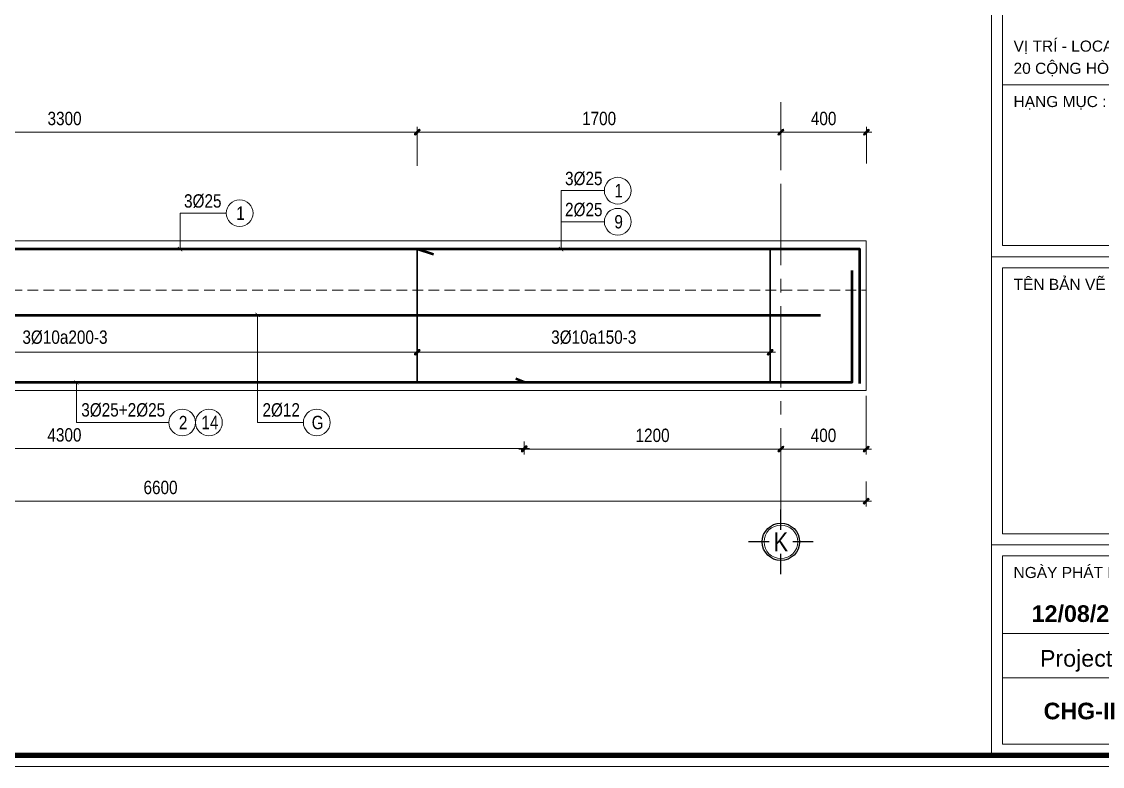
# Model space of a CAD drawing. Header units: millimetres. Extents: x 397144 to 8960116, y 345581 to 674207.
# Drawn here: x 4988732 to 4993785, y 602485 to 605970 of the extents above; entities that cross this region are included whole.
import ezdxf
from ezdxf.enums import TextEntityAlignment as Align
from ezdxf.xclip import XClip

# ---------------------------------------------------------------- set-up
doc = ezdxf.new("R2010")
doc.units = ezdxf.units.MM
doc.header["$XCLIPFRAME"] = 0
doc.header["$PDSIZE"] = -10
doc.linetypes.add('CENTER2', pattern=[28.575, 19.05, -3.175, 3.175, -3.175])
doc.linetypes.add('HIDDEN', pattern=[0.375, 0.25, -0.125])
doc.layers.get('0').update_dxf_attribs({"linetype": 'CONTINUOUS'})
doc.layers.get('Defpoints').update_dxf_attribs({"color": 12, "linetype": 'CONTINUOUS'})
for name, color, linetype, lineweight in [('2', 2, 'CONTINUOUS', 20), ('CDAI', 8, 'CONTINUOUS', 30), ('CTHEP', 2, 'CONTINUOUS', 50), ('DBAO', 3, 'CONTINUOUS', 20), ('DGIONG', 4, 'CONTINUOUS', 13), ('KTH', 150, 'CONTINUOUS', 5), ('Net khuat', 8, 'HIDDEN', 13), ('STICK', 1, 'CONTINUOUS', 9), ('TEXT', 7, 'CONTINUOUS', 15)]:
    doc.layers.add(name, color=color, linetype=linetype, lineweight=lineweight)
doc.layers.add('8', color=8, linetype='CONTINUOUS')
doc.styles.add('CHG_XX_Khung ten$0$A1 BORDER$0$ARIAL', font='arial.ttf')
doc.styles.add('CHG_XX_Khung ten$0$A1 BORDER$0$Arial - Bold', font='arialbd.ttf', dxfattribs={"height": 2.5})
doc.styles.add('HELVECONDENSE', font='VHELVCN_0.TTF')
doc.styles.add('Star-HelCon', font='VHELVCN_0.TTF')
doc.styles.add('TTP-HelCon', font='VHELVCN_0.TTF')
doc.styles.add('VNI-HELVE-CONDENSE', font='VHELVCN_0.TTF')
doc.dimstyles.new('kc-25', dxfattribs={"dimtxt": 62.5, "dimasz": 20, "dimexe": 20, "dimexo": 50, "dimgap": 25, "dimtad": 3, "dimdec": 0, "dimzin": 0, "dimdsep": 46, "dimtxsty": 'VNI-HELVE-CONDENSE', "dimblk": 'DIM', "dimcen": 2.5, "dimclrd": 256, "dimclre": 154, "dimclrt": 7, "dimaunit": 1, "dimadec": 0, "dimazin": 0, "dimtfac": 1, "dimtdec": 0, "dimtix": 1, "dimtmove": 0, "dimatfit": 3, "dimldrblk": 'DOT', "dimfxl": 1, "dimtolj": 1, "dimtzin": 0, "dimarcsym": 0})
doc.dimstyles.new('TTP-25', dxfattribs={"dimscale": 25, "dimtxt": 2.5, "dimasz": 1, "dimexe": 1, "dimexo": 1, "dimgap": 0.09, "dimtad": 0, "dimdec": 4, "dimrnd": 5, "dimzin": 9, "dimdsep": 46, "dimtxsty": 'TTP-HelCon', "dimblk": 'Stick1', "dimcen": 0.09, "dimdle": 1.5, "dimclrd": 256, "dimclre": 256, "dimclrt": 7, "dimadec": 0, "dimazin": 0, "dimtfac": 1, "dimtdec": 4, "dimtmove": 0, "dimatfit": 3, "dimldrblk": '_ArchTick1', "dimfxl": 1, "dimtvp": 1, "dimtolj": 1, "dimtzin": 0, "dimarcsym": 0})

# ---------------------------------------------------------------- blocks, each defined once
blk = doc.blocks.new('CHG_XX_Khung ten')
for p, q in [((687, 577), (687, 17)), ((687, 107), (824, 107)), ((687, 55), (824, 55))]:
    blk.add_line(p, q)
at = {"linetype": 'Continuous'}
blk.add_line((689, 39), (822, 39), dxfattribs=at)
blk.add_lwpolyline([(15, 579), (826, 579), (826, 15), (15, 15)], close=True)
at = {"color": 4, "linetype": 'Continuous', "const_width": 1}
blk.add_lwpolyline([(17, 577), (824, 577), (824, 17), (17, 17)], close=True, dxfattribs=at)
at = {"linetype": 'Continuous'}
for points in [[(689, 177), (822, 177), (822, 138), (689, 138)], [(689, 109), (822, 109), (822, 138), (689, 138)], [(689, 105), (822, 105), (822, 57), (689, 57)], [(689, 53), (822, 53), (822, 31), (689, 31)], [(822, 19), (689, 19), (689, 31), (822, 31)]]:
    blk.add_lwpolyline(points, close=True, dxfattribs=at)
at = {"style": 'CHG_XX_Khung ten$0$A1 BORDER$0$ARIAL'}
for s, p in [('VỊ TRÍ - LOCATION', (691, 145)), ('20 CỘNG HÒA, PHƯỜNG 12, QUẬN TÂN BÌNH, TP. HCM', (691, 141)), ('HẠNG MỤC :', (691, 135)), ('TÊN BẢN VẼ - DRAWING TITTLE', (691, 102)), ('NGÀY PHÁT HÀNH - ISSUE DATE', (691, 50))]:
    blk.add_text(s, height=2, dxfattribs=at).set_placement(p, align=Align.MIDDLE_LEFT)
for s, style, p in [('12/08/2019', 'CHG_XX_Khung ten$0$A1 BORDER$0$Arial - Bold', (704.75, 42.57)), ('Project', 'CHG_XX_Khung ten$0$A1 BORDER$0$ARIAL', (702.28, 34.5)), ('CHG-II', 'CHG_XX_Khung ten$0$A1 BORDER$0$Arial - Bold', (702.94, 25))]:
    blk.add_text(s, height=3, dxfattribs=dict(style=style)).set_placement(p, align=Align.MIDDLE_CENTER)
blk = doc.blocks.new('Stick1')
at = {"layer": 'STICK'}
h = blk.add_hatch(color=256, dxfattribs=at)
edge = h.paths.add_edge_path()
edge.add_line((0.3, 0.5), (-0.5, -0.3))
edge.add_arc((-0.4, -0.4), 0.141, 135, 315)
edge.add_line((-0.3, -0.5), (0.5, 0.3))
edge.add_arc((0.4, 0.4), 0.141, 315, 495)
blk.add_line((1, 0), (-1, 0), dxfattribs=at)
blk.add_lwpolyline([(0.3, 0.5), (-0.5, -0.3, 1), (-0.3, -0.5), (0.5, 0.3, 1), (0.3, 0.5, 1)], format="xyb", dxfattribs=at)
blk = doc.blocks.new('*D8624')
at = {"layer": 'Defpoints', "color": 0, "transparency": 16777216}
for p in [(5095646.5, 533588), (5095646.5, 533416.6), (5097346.5, 533416.6)]:
    blk.add_point(p, dxfattribs=at)
at = {"layer": 'KTH', "lineweight": -2, "transparency": 16777216}
for p, q in [((5095646.5, 533441.6), (5095646.5, 533613)), ((5097346.5, 533441.6), (5097346.5, 533613)), ((5097321.5, 533588), (5095671.5, 533588))]:
    blk.add_line(p, q, dxfattribs=at)
at = {"layer": 'KTH', "lineweight": -2, "transparency": 16777216, "xscale": 25, "yscale": 25, "zscale": 25, "rotation": 180}
blk.add_blockref('Stick1', (5095646.5, 533588), dxfattribs=at)
at = {"layer": 'KTH', "lineweight": -2, "transparency": 16777216, "xscale": 25, "yscale": 25, "zscale": 25}
blk.add_blockref('Stick1', (5097346.5, 533588), dxfattribs=at)
at = {"layer": 'KTH', "color": 7, "transparency": 16777216, "insert": (5096496.5, 533651.9), "char_height": 62.5, "attachment_point": 5, "style": 'TTP-HelCon'}
blk.add_mtext('\\A1;1700', dxfattribs=at)
blk = doc.blocks.new('_ArchTick1')
at = {"color": 0, "const_width": 3.81}
blk.add_lwpolyline([(-12.7, -12.7), (12.7, 12.7)], dxfattribs=at)
blk = doc.blocks.new('*D8632')
at = {"layer": 'Defpoints', "color": 0, "transparency": 16777216}
for p in [(5097746.2, 533588), (5097346.5, 533416.6), (5097746.2, 533416.6)]:
    blk.add_point(p, dxfattribs=at)
at = {"layer": 'KTH', "lineweight": -2, "transparency": 16777216}
for p, q in [((5097346.5, 533441.6), (5097346.5, 533613)), ((5097746.2, 533441.6), (5097746.2, 533613)), ((5097371.5, 533588), (5097721.2, 533588))]:
    blk.add_line(p, q, dxfattribs=at)
at = {"layer": 'KTH', "lineweight": -2, "transparency": 16777216, "xscale": 25, "yscale": 25, "zscale": 25, "rotation": 180}
blk.add_blockref('Stick1', (5097346.5, 533588), dxfattribs=at)
at = {"layer": 'KTH', "lineweight": -2, "transparency": 16777216, "xscale": 25, "yscale": 25, "zscale": 25}
blk.add_blockref('Stick1', (5097746.2, 533588), dxfattribs=at)
at = {"layer": 'KTH', "color": 7, "transparency": 16777216, "insert": (5097546.3, 533651.9), "char_height": 62.5, "attachment_point": 5, "style": 'TTP-HelCon'}
blk.add_mtext('\\A1;400', dxfattribs=at)
blk = doc.blocks.new('*D8633')
at = {"layer": 'Defpoints', "color": 0, "transparency": 16777216}
for p in [(5096146.5, 532165.4), (5097346.5, 532165.4), (5096146.5, 532105.5)]:
    blk.add_point(p, dxfattribs=at)
at = {"layer": 'KTH', "lineweight": -2, "transparency": 16777216}
for p, q in [((5096146.5, 532140.4), (5096146.5, 532080.5)), ((5097321.5, 532105.5), (5096171.5, 532105.5)), ((5097346.5, 532140.4), (5097346.5, 532080.5))]:
    blk.add_line(p, q, dxfattribs=at)
at = {"layer": 'KTH', "lineweight": -2, "transparency": 16777216, "xscale": 25, "yscale": 25, "zscale": 25, "rotation": 180}
blk.add_blockref('Stick1', (5096146.5, 532105.5), dxfattribs=at)
at = {"layer": 'KTH', "lineweight": -2, "transparency": 16777216, "xscale": 25, "yscale": 25, "zscale": 25}
blk.add_blockref('Stick1', (5097346.5, 532105.5), dxfattribs=at)
at = {"layer": 'KTH', "color": 7, "transparency": 16777216, "insert": (5096746.5, 532169.3), "char_height": 62.5, "attachment_point": 5, "style": 'TTP-HelCon'}
blk.add_mtext('\\A1;1200', dxfattribs=at)
blk = doc.blocks.new('dau truc')
blk.add_circle((0, 0), 180)
at = {"layer": '8'}
for p, q in [((0, 127), (0, 345)), ((-127, 0), (-345, 0)), ((345, 0), (127, 0)), ((0, -345), (0, -127))]:
    blk.add_line(p, q, dxfattribs=at)
blk.add_circle((0, 0), 200, dxfattribs=at)
at = {"layer": 'TEXT', "style": 'HELVECONDENSE'}
blk.add_attdef('A', text='', height=233, dxfattribs=at).set_placement((0, 0), align=Align.MIDDLE)
blk = doc.blocks.new('*D8619')
at = {"layer": 'Defpoints', "color": 0, "transparency": 16777216}
for p in [(5095646.5, 533588), (5092347.5, 533399), (5095646.5, 533405.6)]:
    blk.add_point(p, dxfattribs=at)
at = {"layer": 'KTH', "lineweight": -2, "transparency": 16777216}
for p, q in [((5092347.5, 533424), (5092347.5, 533613)), ((5095646.5, 533430.6), (5095646.5, 533613)), ((5092372.5, 533588), (5095621.5, 533588))]:
    blk.add_line(p, q, dxfattribs=at)
at = {"layer": 'KTH', "lineweight": -2, "transparency": 16777216, "xscale": 25, "yscale": 25, "zscale": 25, "rotation": 180}
blk.add_blockref('Stick1', (5092347.5, 533588), dxfattribs=at)
at = {"layer": 'KTH', "lineweight": -2, "transparency": 16777216, "xscale": 25, "yscale": 25, "zscale": 25}
blk.add_blockref('Stick1', (5095646.5, 533588), dxfattribs=at)
at = {"layer": 'KTH', "color": 7, "transparency": 16777216, "insert": (5093997, 533651.9), "char_height": 62.5, "attachment_point": 5, "style": 'TTP-HelCon'}
blk.add_mtext('\\A1;3300', dxfattribs=at)
blk = doc.blocks.new('DIM')
h = blk.add_hatch(color=1)
h.paths.add_polyline_path([(0.49, 0.29, 1), (0.29, 0.49), (-0.19, 0), (0.19, 0)])
h.paths.add_polyline_path([(0.19, 0), (-0.19, 0), (-0.49, -0.29, 1), (-0.29, -0.49)])
at = {"color": 9}
for p, q in [((-0.19, 0), (-1.5, 0)), ((0.19, 0), (1.5, 0))]:
    blk.add_line(p, q, dxfattribs=at)
at = {"color": 1}
for p, q in [((-0.49, -0.29), (0.29, 0.49)), ((-0.29, -0.49), (0.49, 0.29)), ((-0.19, 0), (0.19, 0))]:
    blk.add_line(p, q, dxfattribs=at)
blk.add_arc((-0.39, -0.39), 0.138, 135, 315, dxfattribs=at)
blk = doc.blocks.new('*D1589')
at = {"layer": 'Defpoints', "color": 0, "transparency": 16777216}
for p in [(5091146.5, 532059.7), (5097745.2, 531979.1), (5097745.2, 531861.7)]:
    blk.add_point(p, dxfattribs=at)
at = {"layer": 'KTH', "lineweight": -2, "transparency": 16777216}
for p, q in [((5091146.5, 532034.7), (5091146.5, 531836.7)), ((5097745.2, 531954.1), (5097745.2, 531836.7)), ((5091171.5, 531861.7), (5097720.2, 531861.7))]:
    blk.add_line(p, q, dxfattribs=at)
at = {"layer": 'KTH', "lineweight": -2, "transparency": 16777216, "xscale": 25, "yscale": 25, "zscale": 25, "rotation": 180}
blk.add_blockref('Stick1', (5091146.5, 531861.7), dxfattribs=at)
at = {"layer": 'KTH', "lineweight": -2, "transparency": 16777216, "xscale": 25, "yscale": 25, "zscale": 25}
blk.add_blockref('Stick1', (5097745.2, 531861.7), dxfattribs=at)
at = {"layer": 'KTH', "color": 7, "transparency": 16777216, "insert": (5094445.8, 531925.5), "char_height": 62.5, "attachment_point": 5, "style": 'TTP-HelCon'}
blk.add_mtext('\\A1;6600', dxfattribs=at)
blk = doc.blocks.new('*D8600')
at = {"layer": 'Defpoints', "color": 0, "transparency": 16777216}
for p in [(5091846.5, 532167.5), (5096146.5, 532142.5), (5096146.5, 532107.6)]:
    blk.add_point(p, dxfattribs=at)
at = {"layer": 'KTH', "lineweight": -2, "transparency": 16777216}
for p, q in [((5091846.5, 532142.5), (5091846.5, 532082.6)), ((5091871.5, 532107.6), (5096121.5, 532107.6)), ((5096146.5, 532117.5), (5096146.5, 532082.6))]:
    blk.add_line(p, q, dxfattribs=at)
at = {"layer": 'KTH', "lineweight": -2, "transparency": 16777216, "xscale": 25, "yscale": 25, "zscale": 25, "rotation": 180}
blk.add_blockref('Stick1', (5091846.5, 532107.6), dxfattribs=at)
at = {"layer": 'KTH', "lineweight": -2, "transparency": 16777216, "xscale": 25, "yscale": 25, "zscale": 25}
blk.add_blockref('Stick1', (5096146.5, 532107.6), dxfattribs=at)
at = {"layer": 'KTH', "color": 7, "transparency": 16777216, "insert": (5093996.5, 532171.4), "char_height": 62.5, "attachment_point": 5, "style": 'TTP-HelCon'}
blk.add_mtext('\\A1;4300', dxfattribs=at)
blk = doc.blocks.new('*D8602')
at = {"layer": 'Defpoints', "color": 0, "transparency": 16777216}
for p in [(5095646.5, 532698.1), (5097296.5, 532615.6), (5095646.5, 532558.2)]:
    blk.add_point(p, dxfattribs=at)
at = {"layer": 'KTH', "lineweight": -2, "transparency": 16777216}
for p, q in [((5095646.5, 532673.1), (5095646.5, 532533.2)), ((5097271.5, 532558.2), (5095671.5, 532558.2)), ((5097296.5, 532590.6), (5097296.5, 532533.2))]:
    blk.add_line(p, q, dxfattribs=at)
at = {"layer": 'KTH', "lineweight": -2, "transparency": 16777216, "xscale": 25, "yscale": 25, "zscale": 25, "rotation": 180}
blk.add_blockref('Stick1', (5095646.5, 532558.2), dxfattribs=at)
at = {"layer": 'KTH', "lineweight": -2, "transparency": 16777216, "xscale": 25, "yscale": 25, "zscale": 25}
blk.add_blockref('Stick1', (5097296.5, 532558.2), dxfattribs=at)
at = {"layer": 'KTH', "color": 7, "transparency": 16777216, "insert": (5096471.5, 532628.1), "char_height": 62.5, "attachment_point": 5, "style": 'TTP-HelCon'}
blk.add_mtext('\\A1;3Þ10a150-3', dxfattribs=at)
blk = doc.blocks.new('*D8603')
at = {"layer": 'Defpoints', "color": 0, "transparency": 16777216}
for p in [(5092351.4, 532698.2), (5095646.5, 532673.1), (5095646.5, 532558.1)]:
    blk.add_point(p, dxfattribs=at)
at = {"layer": 'KTH', "lineweight": -2, "transparency": 16777216}
for p, q in [((5092351.4, 532673.2), (5092351.4, 532533.1)), ((5095646.5, 532648.1), (5095646.5, 532533.1)), ((5092376.4, 532558.1), (5095621.5, 532558.1))]:
    blk.add_line(p, q, dxfattribs=at)
at = {"layer": 'KTH', "lineweight": -2, "transparency": 16777216, "xscale": 25, "yscale": 25, "zscale": 25, "rotation": 180}
blk.add_blockref('Stick1', (5092351.4, 532558.1), dxfattribs=at)
at = {"layer": 'KTH', "lineweight": -2, "transparency": 16777216, "xscale": 25, "yscale": 25, "zscale": 25}
blk.add_blockref('Stick1', (5095646.5, 532558.1), dxfattribs=at)
at = {"layer": 'KTH', "color": 7, "transparency": 16777216, "insert": (5093998.9, 532628), "char_height": 62.5, "attachment_point": 5, "style": 'TTP-HelCon'}
blk.add_mtext('\\A1;3Þ10a200-3', dxfattribs=at)
blk = doc.blocks.new('*D8604')
at = {"layer": 'Defpoints', "color": 0, "transparency": 16777216}
for p in [(5097745.2, 532379.6), (5097346.5, 532165.4), (5097745.2, 532105.5)]:
    blk.add_point(p, dxfattribs=at)
at = {"layer": 'KTH', "lineweight": -2, "transparency": 16777216}
for p, q in [((5097745.2, 532354.6), (5097745.2, 532080.5)), ((5097346.5, 532140.4), (5097346.5, 532080.5)), ((5097371.5, 532105.5), (5097720.2, 532105.5))]:
    blk.add_line(p, q, dxfattribs=at)
at = {"layer": 'KTH', "lineweight": -2, "transparency": 16777216, "xscale": 25, "yscale": 25, "zscale": 25, "rotation": 180}
blk.add_blockref('Stick1', (5097346.5, 532105.5), dxfattribs=at)
at = {"layer": 'KTH', "lineweight": -2, "transparency": 16777216, "xscale": 25, "yscale": 25, "zscale": 25}
blk.add_blockref('Stick1', (5097745.2, 532105.5), dxfattribs=at)
at = {"layer": 'KTH', "color": 7, "transparency": 16777216, "insert": (5097545.8, 532169.3), "char_height": 62.5, "attachment_point": 5, "style": 'TTP-HelCon'}
blk.add_mtext('\\A1;400', dxfattribs=at)
blk = doc.blocks.new('CX28')
at = {"layer": 'CDAI', "ltscale": 52.5}
for p, q in [((5095646.45717, 533044.61249), (5095646.45717, 532414.61249)), ((5095646.45717, 533044.61249), (5095646.45717, 532414.61249)), ((5097296.45717, 533044.61249), (5097296.45717, 532414.61249)), ((5097296.45717, 533044.61249), (5097296.45717, 532414.61249))]:
    blk.add_line(p, q, dxfattribs=at)
at = {"layer": 'CTHEP'}
for p, q in [((5095721.45717, 533015.61249), (5095646.45717, 533040.61249)), ((5053030.18222, 532731.7149), (5097531.87558, 532731.66677)), ((5096146.45717, 532418.67345), (5096106.95817, 532434.36533))]:
    blk.add_line(p, q, dxfattribs=at)
for points in [[(5097715.24036, 532412.46726), (5097715.24036, 533040.65447), (5052876.45717, 533040.71921), (5052876.45717, 532414.45672)], [(5052911.67392, 532795.12013), (5052911.67392, 532418.73006), (5052911.67392, 532418.73006), (5053145.32759, 532418.707), (5068846.45578, 532418.67871), (5069420.50128, 532418.67683), (5097679.69928, 532418.65468), (5097679.69928, 532941.5302)]]:
    blk.add_lwpolyline(points, dxfattribs=at)
at = {"layer": 'DBAO'}
blk.add_lwpolyline([(5090646.45856, 532379.61946), (5097745.24037, 532379.61208), (5097745.24037, 533079.60878), (5068994.36202, 533079.65363)], dxfattribs=at)
at = {"layer": 'DGIONG'}
for centre in [(5096583.72436, 533314.53119), (5094815.7789, 533209.23913), (5096583.72436, 533169.23219), (5094547.22733, 532229.7787), (5094672.22733, 532229.7787), (5095176.22316, 532229.73406)]:
    blk.add_circle(centre, 62.5, dxfattribs=at)
at = {"layer": 'Net khuat', "linetype": 'CENTER2', "ltscale": 20}
blk.add_line((5097346.45717, 531822.23302), (5097346.45717, 533827.57566), dxfattribs=at)
at = {"layer": 'Net khuat', "ltscale": 200}
blk.add_lwpolyline([(5052846.45717, 532849.73002), (5097745.24037, 532849.73002)], dxfattribs=at)
at = {"layer": '2', "ltscale": 300}
ref = blk.add_blockref('dau truc', (5097346.45717, 531671.36848), dxfattribs=dict(at, xscale=0.4367131292819977, yscale=0.4367131292819977, zscale=0.4367131292819977))
ref.add_attrib('A', 'K', dxfattribs={"layer": 'TEXT', "height": 87.5, "style": 'HELVECONDENSE'}).set_placement((5097346.45717, 531671.36848), align=Align.MIDDLE)
at = {"layer": 'TEXT', "style": 'TTP-HelCon'}
for s, p in [('3Þ25', (5096337.21431, 533340.38413)), ('3Þ25', (5094555.65501, 533235.09207, 0)), ('2Þ25', (5096337.21431, 533195.08513)), ('3Þ25+2Þ25', (5094075.1502, 532257.67575, 0)), ('2Þ12', (5094922.4153, 532257.63112, 0))]:
    blk.add_text(s, height=62.5, dxfattribs=at).set_placement(p)
at = {"layer": 'TEXT', "style": 'Star-HelCon'}
for s, p in [('1', (5096587.89103, 533314.53119)), ('1', (5094819.94556, 533209.23913)), ('9', (5096587.89103, 533169.23219)), ('2', (5094551.394, 532229.7787)), ('14', (5094676.394, 532229.7787)), ('G', (5095180.38983, 532229.73406))]:
    blk.add_text(s, height=62.5, dxfattribs=at).set_placement(p, align=Align.MIDDLE)
at = {"layer": 'KTH'}
for base, p1, p2, picture, middle in [((5095646.45717, 533588.02825), (5092347.45456, 533399.02441), (5095646.45717, 533405.61367), '*D8619', (5093996.95587, 533651.86158)), ((5097745.24037, 532105.46496), (5097346.45717, 532165.41614), (5097745.24037, 532379.61208), '*D8604', (5097545.84877, 532169.2983)), ((5096146.45717, 532105.46496), (5097346.45717, 532165.41614), (5096146.45717, 532165.41614), '*D8633', (5096746.45717, 532169.2983)), ((5097745.24037, 531861.66974), (5091146.45717, 532059.65275), (5097745.24037, 531979.08177), '*D1589', (5094445.84877, 531925.50307))]:
    dim = blk.add_linear_dim(base=base, p1=p1, p2=p2, angle=180, dimstyle='TTP-25', override={"dimtmove": 1}, dxfattribs=at)
    dim.commit()
    dim.dimension.update_dxf_attribs({"geometry": picture, "text_midpoint": middle})
for base, p1, p2, picture, middle in [((5095646.45717, 533588.02825), (5097346.45717, 533416.63508), (5095646.45717, 533416.63508), '*D8624', (5096496.45717, 533651.86158)), ((5097746.17139, 533588.02825), (5097346.45717, 533416.63508), (5097746.17139, 533416.63508), '*D8632', (5097546.31428, 533651.86158)), ((5096146.45717, 532107.5579), (5091846.45856, 532167.50907), (5096146.45717, 532142.50907), '*D8600', (5093996.45786, 532171.39123))]:
    dim = blk.add_linear_dim(base=base, p1=p1, p2=p2, dimstyle='TTP-25', override={"dimtmove": 1}, dxfattribs=at)
    dim.commit()
    dim.dimension.update_dxf_attribs({"geometry": picture, "text_midpoint": middle})
dim = blk.add_linear_dim(base=(5095646.45032, 532558.07525), p1=(5092351.44772, 532698.16379), p2=(5095646.45032, 532673.09549), text='3Þ10a200-3', dimstyle='TTP-25', override={"dimtmove": 1}, dxfattribs=at)
dim.commit()
dim.dimension.update_dxf_attribs({"geometry": '*D8603', "text_midpoint": (5093998.94902, 532627.99192)})
dim = blk.add_linear_dim(base=(5095646.45032, 532558.15061), p1=(5097296.45032, 532615.62396), p2=(5095646.45032, 532698.09549), angle=180, text='3Þ10a150-3', dimstyle='TTP-25', override={"dimtmove": 1}, dxfattribs=at)
dim.commit()
dim.dimension.update_dxf_attribs({"geometry": '*D8602', "text_midpoint": (5096471.45032, 532628.06728)})
at = {"layer": 'DGIONG'}
for points in [[(5096318.70254, 533040.72308), (5096318.70228, 533314.53119), (5096521.22436, 533314.53119)], [(5094537.14324, 533040.73002), (5094537.14298, 533209.23913), (5094753.2789, 533209.23913)], [(5096318.70254, 533040.72308), (5096318.70193, 533169.23219), (5096521.22401, 533169.23219)], [(5096318.70254, 533040.72308), (5096318.70242, 533169.23219), (5096521.22401, 533169.23219)], [(5094899.40512, 532733.77863), (5094899.40326, 532229.73406), (5095113.72316, 532229.73406)], [(5094052.13843, 532416.82295), (5094052.13817, 532229.7787), (5094484.72733, 532229.7787)]]:
    blk.add_leader(points, dimstyle='kc-25', override={"dimtad": 0, "dimldrblk": 'ArchTick', "dimfxl": 100, "dimarcsym": 1}, dxfattribs=at)

msp = doc.modelspace()

# ---------------------------------------------------------------- block references
at = {"layer": 'KTH', "ltscale": 0.8, "xscale": 25.92478421702978, "yscale": 25.92478421702978, "zscale": 25.92478421702978}
msp.add_blockref('CHG_XX_Khung ten', (4975456.08674, 602096.26671), dxfattribs=at)

# ---------------------------------------------------------------- next in the draw order: block references
at = {"layer": 'DBAO'}
ref = msp.add_blockref('CX28', (-105064.3371, 71864.5285), dxfattribs=at)
XClip(ref).set_block_clipping_path([(5081149.0594110629, 531411.0019548647), (5097865.1793135181, 533729.3399608198)])

doc.saveas('drawing.dxf')
